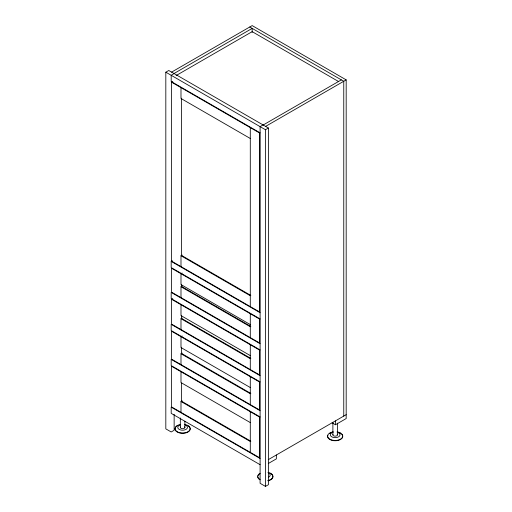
<?xml version="1.0" encoding="UTF-8"?>
<svg xmlns="http://www.w3.org/2000/svg" width="512" height="512" viewBox="0 0 512 512"><rect width="100%" height="100%" fill="white"/><g stroke="black" fill="none" stroke-linecap="round" stroke-linejoin="round"><path stroke-width="0.77" d="M268.55 477.306L268.768 477.139A4.864 2.81 0 0 0 268.768 473.171M174.144 414.272L174.144 430.266L171.194 431.968L165.818 428.87L165.818 72.198L168.774 70.496L268.422 128.026L268.422 484.691L265.466 486.4L260.096 483.296L260.096 126.63L263.053 124.922M171.597 72.122L252.173 25.6L346.182 79.872L346.182 418.554L335.437 424.762L332.077 422.822M174.01 73.517L252.173 28.39L252.173 32.384M174.144 73.594L171.194 75.302L171.194 81.504L260.096 132.832M176.09 75.578L252.173 31.648L338.579 81.536M171.597 82.202L259.693 133.062L259.693 312.019L171.597 261.158L171.597 82.202L172.774 81.517M263.187 124.998L341.344 79.872M265.6 126.394L346.182 79.872M165.818 72.198L265.466 129.728L268.422 128.026M260.096 318.918L171.194 267.59L171.194 261.389L172.371 260.704M180.992 266.586L180.992 255.731L182.176 255.046M182.176 273.037L180.992 273.715L180.992 284.57L250.291 324.582M180.992 297.6L180.992 286.746L182.176 286.061M171.597 299.302L259.693 350.17L259.693 374.982L171.597 324.115L171.597 299.302L172.774 298.624M180.992 329.542L180.992 318.688L182.176 318.003M182.176 335.994L180.992 336.678L180.992 347.533L250.291 387.539M180.992 364.589L180.992 353.734L182.176 353.056M180.992 412.352L180.992 401.498L182.176 400.813M268.288 459.648L346.182 414.682M268.288 463.526L276.346 458.874L276.346 454.995M249.754 26.995L343.763 81.274L343.763 416.077M250.291 138.49L180.992 98.483L180.992 87.629M250.829 295.424L181.53 255.418L181.53 98.176M180.992 255.731L250.291 295.738M171.194 261.389L260.096 312.717M250.829 326.445L181.53 286.432L181.53 284.262M180.992 286.746L250.291 326.752M260.096 343.731L171.194 292.403L171.194 298.605L260.096 349.933M250.291 355.597L180.992 315.584L180.992 304.73M250.829 358.387L181.53 318.381L181.53 315.277M180.992 318.688L250.291 358.694M260.096 375.68L171.194 324.346L171.194 330.554L260.096 381.882M250.829 393.434L181.53 353.427L181.53 347.219M180.992 353.734L250.291 393.741M260.096 410.726L171.194 359.398L171.194 365.6L260.096 416.928M250.291 422.586L180.992 382.579L180.992 371.725M250.829 441.197L181.53 401.19L181.53 383.059M180.992 401.498L250.291 441.504M260.096 458.49L171.194 407.155L171.194 413.363L260.096 464.691M337.446 423.13L337.446 434.867M335.437 420.883L335.437 424.762M332.89 422.285L332.89 434.81M265.466 129.728L265.466 486.4M250.291 127.635L250.291 306.592M250.291 313.728L250.291 337.606M250.291 344.742L250.291 369.555M250.291 376.685L250.291 404.602M250.291 411.731L250.291 452.358M184.883 421.165L184.883 427.424M180.326 417.971L180.326 427.366M177.235 425.542L177.235 425.843A7.597 4.384 0 0 0 177.235 432.045A7.597 4.384 0 0 0 187.981 432.045A7.597 4.384 0 0 0 187.981 425.843M337.171 434.208A2.278 1.318 0 0 1 336.742 435.789A2.278 1.318 0 0 1 333.984 435.962L333.517 435.744A2.278 1.318 0 0 1 332.979 434.47M337.133 431.853A7.597 4.384 0 0 1 341.389 438.605A7.597 4.384 0 0 1 328.947 438.605A7.597 4.384 0 0 1 333.203 431.853M341.747 434.195A7.597 4.384 0 0 1 336.16 440.736A7.597 4.384 0 0 1 327.827 435.251M329.798 433.286A7.597 4.384 0 0 1 331.373 432.589M331.955 432.416A7.597 4.384 0 0 1 333.203 432.154M337.133 432.154A7.597 4.384 0 0 1 338.381 432.416M338.97 432.589A7.597 4.384 0 0 1 340.538 433.286M337.6 432.41A4.864 2.81 0 0 1 338.893 436.64A4.864 2.81 0 0 1 331.443 436.64A4.864 2.81 0 0 1 332.736 432.41M267.93 472.288A7.597 4.384 0 0 1 272.928 476.41A7.597 4.384 0 0 1 267.93 480.531M259.962 479.507A7.597 4.384 0 0 1 259.962 473.306M270.707 473.606A7.597 4.384 0 0 1 267.93 480.832M259.962 479.808A7.597 4.384 0 0 1 257.734 476.71M257.997 475.571A7.597 4.384 0 0 1 259.962 473.606M184.608 426.765A2.278 1.318 0 0 1 184.179 428.346A2.278 1.318 0 0 1 181.421 428.518L180.96 428.301A2.278 1.318 0 0 1 180.422 427.027M184.576 424.41A7.597 4.384 0 0 1 188.832 431.162A7.597 4.384 0 0 1 176.384 431.162A7.597 4.384 0 0 1 180.64 424.41M185.037 424.966A4.864 2.81 0 0 1 186.33 429.197A4.864 2.81 0 0 1 178.88 429.197A4.864 2.81 0 0 1 180.179 424.966M259.693 319.155L171.597 268.288L171.597 292.173L259.693 343.034L259.693 319.155M259.693 382.112L171.597 331.251L171.597 359.162L259.693 410.029L259.693 382.112M259.693 417.158L171.597 366.298L171.597 406.925L259.693 457.792L259.693 417.158"/></g></svg>
